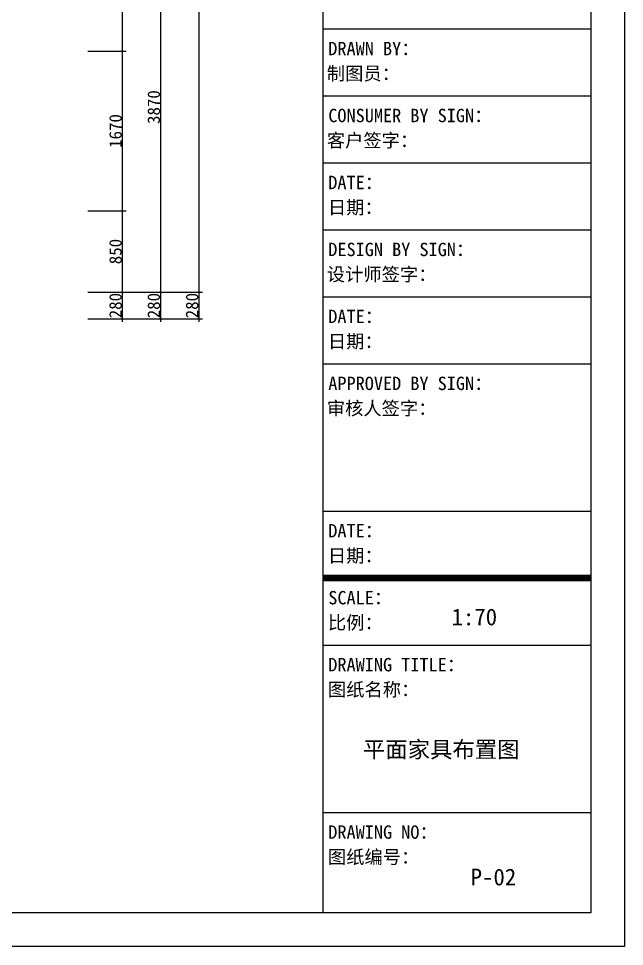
# Model space of a CAD drawing. Extents: x 13886 to 74789, y -750269 to -704302.
# Drawn here: x 68457 to 74789, y -750269 to -740570 of the extents above; entities that cross this region are included whole.
import ezdxf

# ---------------------------------------------------------------- set-up
doc = ezdxf.new("R2010")
doc.units = 0
doc.header["$LTSCALE"] = 10
doc.layers.get('0').update_dxf_attribs({"linetype": 'CONTINUOUS'})
doc.layers.get('DEFPOINTS').update_dxf_attribs({"linetype": 'CONTINUOUS'})
doc.layers.add('__A', color=14, linetype='CONTINUOUS')
doc.styles.add('_', font='SimSun.ttf')
doc.styles.get("Standard").update_dxf_attribs({"font": 'NSimSun.ttf'})
doc.dimstyles.get("Standard").update_dxf_attribs({"dimtxt": 0.18, "dimasz": 0.18, "dimexe": 0.18, "dimexo": 0.0625, "dimgap": 0.09, "dimtad": 0, "dimtih": 1, "dimtoh": 1, "dimdec": 4, "dimzin": 0, "dimtxsty": 'STANDARD', "dimcen": 0.09, "dimazin": 3, "dimtfac": 1, "dimtdec": 4, "dimtofl": 0, "dimtmove": 0, "dimatfit": 3, "dimtolj": 1, "dimtzin": 0})

# ---------------------------------------------------------------- blocks, each defined once
blk = doc.blocks.new('HTHJGJ')
at = {"layer": '__A', "ltscale": 150}
for p, q in [((43286.3, -729479.1), (43286.3, -750269.1)), ((40136.3, -749919.1), (40136.3, -729829.1)), ((42936.3, -729829.1), (42936.3, -749919.1)), ((40136.3, -740679.1), (42936.3, -740679.1)), ((40136.3, -741379.1), (42936.3, -741379.1)), ((40136.3, -742079.1), (42936.3, -742079.1)), ((40136.3, -742779.1), (42936.3, -742779.1)), ((40136.3, -743479.1), (42936.3, -743479.1)), ((40136.3, -744179.1), (42936.3, -744179.1)), ((40136.3, -745719.1), (42936.3, -745719.1)), ((40136.3, -746419.1), (42936.3, -746419.1)), ((40136.3, -747119.1), (42936.3, -747119.1)), ((40136.3, -747119.1), (42936.3, -747119.1)), ((40136.3, -748869.1), (42936.3, -748869.1)), ((42936.3, -749919.1), (15636.3, -749919.1)), ((43286.3, -750269.1), (13886.3, -750269.1))]:
    blk.add_line(p, q, dxfattribs=at)
at = {"layer": '__A', "ltscale": 150, "const_width": 70}
blk.add_lwpolyline([(40136.3, -746419.1), (42936.3, -746419.1)], dxfattribs=at)
at = {"layer": '__A', "ltscale": 150, "char_height": 140, "width": 2679.294, "attachment_point": 1, "style": '_'}
for s, insert in [('DRAWN BY：', (40191.6, -740813.8)), ('制图员：', (40176.3, -741074)), ('CONSUMER BY SIGN：', (40191.6, -741513.8)), ('客户签字：', (40176.3, -741774)), ('DATE：', (40191.6, -742213.8)), ('日期：', (40187.7, -742474)), ('DESIGN BY SIGN：', (40191.6, -742913.8)), ('设计师签字：', (40176.3, -743174)), ('DATE：', (40191.6, -743613.8)), ('日期：', (40187.7, -743874)), ('APPROVED BY SIGN：', (40191.6, -744313.8)), ('审核人签字：', (40176.3, -744574)), ('DATE：', (40191.6, -745853.8)), ('日期：', (40187.7, -746114)), ('SCALE：', (40191.6, -746553.8)), ('比例：', (40187.7, -746814)), ('DRAWING TITLE：', (40191.6, -747253.8)), ('图纸名称：', (40187.7, -747514)), ('DRAWING NO：', (40191.6, -749003.8)), ('图纸编号：', (40187.7, -749264))]:
    blk.add_mtext(s, dxfattribs=dict(at, insert=insert))
blk = doc.blocks.new('_ARCHTICK')
at = {"color": 0, "linetype": 'BYBLOCK', "const_width": 0.15}
blk.add_lwpolyline([(-0.5, -0.5), (0.5, 0.5)], dxfattribs=at)
blk = doc.blocks.new('*D249')
at = {"color": 250, "ltscale": 60}
for p, q in [((69980.7, -734835.7), (70380.7, -734835.7)), ((70340.7, -734805.7), (70340.7, -743460.7)), ((69980.7, -743430.7), (70380.7, -743430.7))]:
    blk.add_line(p, q, dxfattribs=at)
at = {"layer": 'DEFPOINTS', "color": 0, "ltscale": 60}
for p in [(69940.7, -734835.7), (69940.7, -743430.7), (70340.7, -743430.7)]:
    blk.add_point(p, dxfattribs=at)
at = {"color": 250, "ltscale": 60, "xscale": 20, "yscale": 20, "zscale": 20}
for p, rotation in [((70340.7, -734835.7), 90), ((70340.7, -743430.7), 270)]:
    blk.add_blockref('_ARCHTICK', p, dxfattribs=dict(at, rotation=rotation))
at = {"color": 3, "ltscale": 60, "insert": (70270.7, -739133.2), "char_height": 130, "attachment_point": 5, "rotation": 90}
blk.add_mtext('\\A1;8595', dxfattribs=at)
blk = doc.blocks.new('*D250')
at = {"color": 250, "ltscale": 60}
for p, q in [((70340.7, -743400.7), (70340.7, -743740.7)), ((69980.7, -743430.7), (70380.7, -743430.7)), ((69980.7, -743710.7), (70380.7, -743710.7))]:
    blk.add_line(p, q, dxfattribs=at)
at = {"layer": 'DEFPOINTS', "color": 0, "ltscale": 60}
for p in [(69940.7, -743430.7), (69940.7, -743710.7), (70340.7, -743710.7)]:
    blk.add_point(p, dxfattribs=at)
at = {"color": 250, "ltscale": 60, "xscale": 20, "yscale": 20, "zscale": 20}
for p, rotation in [((70340.7, -743430.7), 90), ((70340.7, -743710.7), 270)]:
    blk.add_blockref('_ARCHTICK', p, dxfattribs=dict(at, rotation=rotation))
at = {"color": 3, "ltscale": 60, "insert": (70270.7, -743570.7), "char_height": 130, "attachment_point": 5, "rotation": 90}
blk.add_mtext('\\A1;280', dxfattribs=at)
blk = doc.blocks.new('*D254')
at = {"color": 250, "ltscale": 60}
for p, q in [((69580.7, -739560.7), (69980.7, -739560.7)), ((69940.7, -739530.7), (69940.7, -743460.7)), ((69580.7, -743430.7), (69980.7, -743430.7))]:
    blk.add_line(p, q, dxfattribs=at)
at = {"layer": 'DEFPOINTS', "color": 0, "ltscale": 60}
for p in [(69540.7, -739560.7), (69540.7, -743430.7), (69940.7, -743430.7)]:
    blk.add_point(p, dxfattribs=at)
at = {"color": 250, "ltscale": 60, "xscale": 20, "yscale": 20, "zscale": 20}
for p, rotation in [((69940.7, -739560.7), 90), ((69940.7, -743430.7), 270)]:
    blk.add_blockref('_ARCHTICK', p, dxfattribs=dict(at, rotation=rotation))
at = {"color": 3, "ltscale": 60, "insert": (69870.7, -741495.7), "char_height": 130, "attachment_point": 5, "rotation": 90}
blk.add_mtext('\\A1;3870', dxfattribs=at)
blk = doc.blocks.new('*D255')
at = {"color": 250, "ltscale": 60}
for p, q in [((69940.7, -743400.7), (69940.7, -743740.7)), ((69580.7, -743430.7), (69980.7, -743430.7)), ((69580.7, -743710.7), (69980.7, -743710.7))]:
    blk.add_line(p, q, dxfattribs=at)
at = {"layer": 'DEFPOINTS', "color": 0, "ltscale": 60}
for p in [(69540.7, -743430.7), (69540.7, -743710.7), (69940.7, -743710.7)]:
    blk.add_point(p, dxfattribs=at)
at = {"color": 250, "ltscale": 60, "xscale": 20, "yscale": 20, "zscale": 20}
for p, rotation in [((69940.7, -743430.7), 90), ((69940.7, -743710.7), 270)]:
    blk.add_blockref('_ARCHTICK', p, dxfattribs=dict(at, rotation=rotation))
at = {"color": 3, "ltscale": 60, "insert": (69870.7, -743570.7), "char_height": 130, "attachment_point": 5, "rotation": 90}
blk.add_mtext('\\A1;280', dxfattribs=at)
blk = doc.blocks.new('*D263')
at = {"color": 250, "ltscale": 60}
for p, q in [((69180.7, -739690.7), (69580.7, -739690.7)), ((69540.7, -739660.7), (69540.7, -740940.7)), ((69180.7, -740910.7), (69580.7, -740910.7))]:
    blk.add_line(p, q, dxfattribs=at)
at = {"layer": 'DEFPOINTS', "color": 0, "ltscale": 60}
for p in [(69140.7, -739690.7), (69140.7, -740910.7), (69540.7, -740910.7)]:
    blk.add_point(p, dxfattribs=at)
at = {"color": 250, "ltscale": 60, "xscale": 20, "yscale": 20, "zscale": 20}
for p, rotation in [((69540.7, -739690.7), 90), ((69540.7, -740910.7), 270)]:
    blk.add_blockref('_ARCHTICK', p, dxfattribs=dict(at, rotation=rotation))
at = {"color": 3, "ltscale": 60, "insert": (69470.7, -740300.7), "char_height": 130, "attachment_point": 5, "rotation": 90}
blk.add_mtext('\\A1;1220', dxfattribs=at)
blk = doc.blocks.new('*D264')
at = {"color": 250, "ltscale": 60}
for p, q in [((69540.7, -740880.7), (69540.7, -742610.7)), ((69180.7, -740910.7), (69580.7, -740910.7)), ((69180.7, -742580.7), (69580.7, -742580.7))]:
    blk.add_line(p, q, dxfattribs=at)
at = {"layer": 'DEFPOINTS', "color": 0, "ltscale": 60}
for p in [(69140.7, -740910.7), (69140.7, -742580.7), (69540.7, -742580.7)]:
    blk.add_point(p, dxfattribs=at)
at = {"color": 250, "ltscale": 60, "xscale": 20, "yscale": 20, "zscale": 20}
for p, rotation in [((69540.7, -740910.7), 90), ((69540.7, -742580.7), 270)]:
    blk.add_blockref('_ARCHTICK', p, dxfattribs=dict(at, rotation=rotation))
at = {"color": 3, "ltscale": 60, "insert": (69470.7, -741745.7), "char_height": 130, "attachment_point": 5, "rotation": 90}
blk.add_mtext('\\A1;1670', dxfattribs=at)
blk = doc.blocks.new('*D265')
at = {"color": 250, "ltscale": 60}
for p, q in [((69180.7, -742580.7), (69580.7, -742580.7)), ((69540.7, -742550.7), (69540.7, -743460.7)), ((69180.7, -743430.7), (69580.7, -743430.7))]:
    blk.add_line(p, q, dxfattribs=at)
at = {"layer": 'DEFPOINTS', "color": 0, "ltscale": 60}
for p in [(69140.7, -742580.7), (69140.7, -743430.7), (69540.7, -743430.7)]:
    blk.add_point(p, dxfattribs=at)
at = {"color": 250, "ltscale": 60, "xscale": 20, "yscale": 20, "zscale": 20}
for p, rotation in [((69540.7, -742580.7), 90), ((69540.7, -743430.7), 270)]:
    blk.add_blockref('_ARCHTICK', p, dxfattribs=dict(at, rotation=rotation))
at = {"color": 3, "ltscale": 60, "insert": (69470.7, -743005.7), "char_height": 130, "attachment_point": 5, "rotation": 90}
blk.add_mtext('\\A1;850', dxfattribs=at)
blk = doc.blocks.new('*D266')
at = {"color": 250, "ltscale": 60}
for p, q in [((69540.7, -743400.7), (69540.7, -743740.7)), ((69180.7, -743430.7), (69580.7, -743430.7)), ((69180.7, -743710.7), (69580.7, -743710.7))]:
    blk.add_line(p, q, dxfattribs=at)
at = {"layer": 'DEFPOINTS', "color": 0, "ltscale": 60}
for p in [(69140.7, -743430.7), (69140.7, -743710.7), (69540.7, -743710.7)]:
    blk.add_point(p, dxfattribs=at)
at = {"color": 250, "ltscale": 60, "xscale": 20, "yscale": 20, "zscale": 20}
for p, rotation in [((69540.7, -743430.7), 90), ((69540.7, -743710.7), 270)]:
    blk.add_blockref('_ARCHTICK', p, dxfattribs=dict(at, rotation=rotation))
at = {"color": 3, "ltscale": 60, "insert": (69470.7, -743570.7), "char_height": 130, "attachment_point": 5, "rotation": 90}
blk.add_mtext('\\A1;280', dxfattribs=at)

msp = doc.modelspace()

# ---------------------------------------------------------------- block references
msp.add_blockref('HTHJGJ', (31502.5, 0))

# ---------------------------------------------------------------- texts
at = {"layer": '__A', "ltscale": 150, "attachment_point": 1, "style": '_'}
for s, insert, char_height, width in [('{\\fNSimSun|b0|i0|c134|p49;\\C1;1:70}', (72982.1, -746737.7), 175, 462.575), ('{\\fNSimSun|b0|i0|c134|p49;\\H0.875x;\\C1;平面家具布置图}', (72055.7, -748124.4), 196, 3093.792), ('{\\fNSimSun|b0|i0|c134|p49;\\C1;P-02}', (73181.7, -749455.7), 175, 462.575)]:
    msp.add_mtext(s, dxfattribs=dict(at, insert=insert, char_height=char_height, width=width))

# ---------------------------------------------------------------- dimensions: what is measured, and where the dimension line sits
at = {"ltscale": 60}
for base, p1, p2, picture, middle in [((70340.7, -743430.7), (69940.7, -734835.7), (69940.7, -743430.7), '*D249', (70270.7, -739133.2)), ((69940.7, -743430.7), (69540.7, -739560.7), (69540.7, -743430.7), '*D254', (69870.7, -741495.7)), ((69540.7, -740910.7), (69140.7, -739690.7), (69140.7, -740910.7), '*D263', (69470.7, -740300.7)), ((69540.7, -742580.7), (69140.7, -740910.7), (69140.7, -742580.7), '*D264', (69470.7, -741745.7)), ((69540.7, -743430.7), (69140.7, -742580.7), (69140.7, -743430.7), '*D265', (69470.7, -743005.7)), ((69540.7, -743710.7), (69140.7, -743430.7), (69140.7, -743710.7), '*D266', (69470.7, -743570.7)), ((69940.7, -743710.7), (69540.7, -743430.7), (69540.7, -743710.7), '*D255', (69870.7, -743570.7)), ((70340.7, -743710.7), (69940.7, -743430.7), (69940.7, -743710.7), '*D250', (70270.7, -743570.7))]:
    dim = msp.add_linear_dim(base=base, p1=p1, p2=p2, angle=90, dimstyle='STANDARD', override={"dimtxt": 130, "dimasz": 20, "dimexe": 40, "dimexo": 40, "dimgap": 5, "dimtad": 1, "dimtih": 0, "dimtoh": 0, "dimdec": 0, "dimrnd": 5, "dimblk1": 'ARCHTICK', "dimblk2": 'ARCHTICK', "dimsah": 1, "dimdle": 30, "dimclrd": 250, "dimclre": 250, "dimclrt": 3, "dimtdec": 0, "dimtmove": 1, "dimldrblk": 'ARCHTICK', "dimfxl": 15, "dimarcsym": 1}, dxfattribs=at)
    dim.commit()
    dim.dimension.update_dxf_attribs({"geometry": picture, "text_midpoint": middle})

doc.saveas('drawing.dxf')
